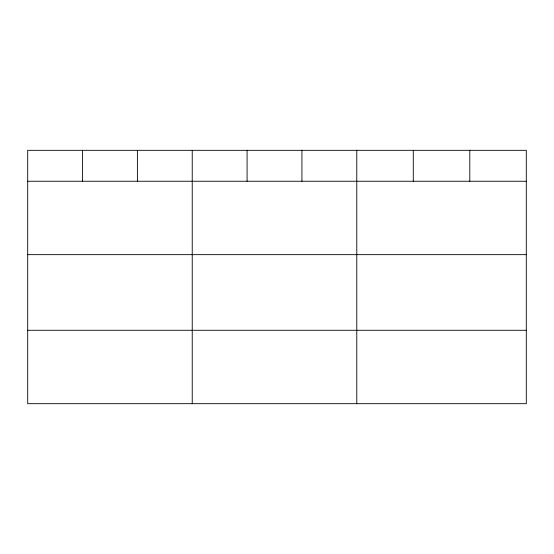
<?xml version="1.0" encoding="UTF-8"?>
<svg xmlns="http://www.w3.org/2000/svg" width="554" height="554" viewBox="0 0 554 554"><rect width="100%" height="100%" fill="white"/><g stroke="black" fill="none" stroke-linecap="round" stroke-linejoin="round"><path stroke-width="0.83" d="M526.3 181.248L526.3 403.679L27.7 403.679L27.7 150.321L526.3 150.321L526.3 181.248L27.7 181.248M27.7 254.653L526.3 254.653M27.7 330.281L526.3 330.281M469.792 150.321L469.792 181.248M413.284 150.321L413.284 181.248M356.776 150.321L356.776 403.679M301.93 150.321L301.93 181.248M247.084 150.321L247.084 181.248M192.238 150.321L192.238 403.679M137.392 150.321L137.392 181.248M82.546 150.321L82.546 181.248"/></g></svg>
